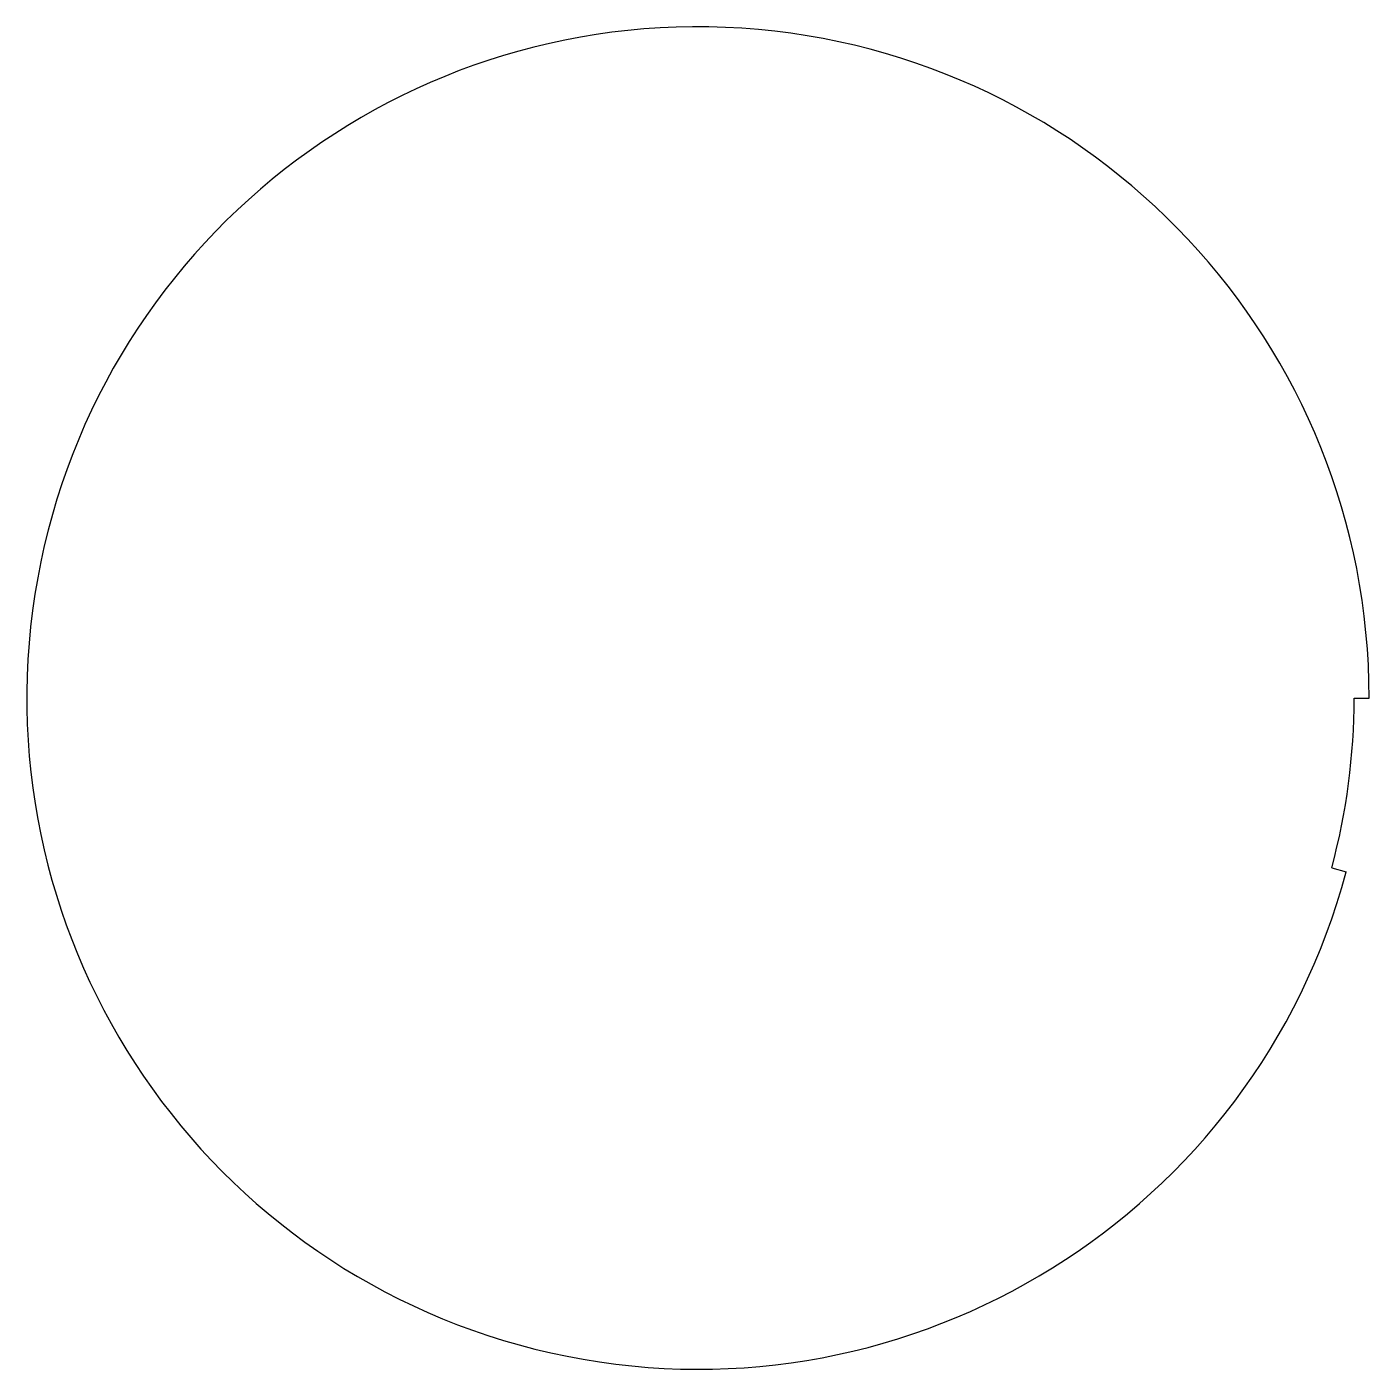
# Model space of a CAD drawing. Extents: x -67 to 67, y -67 to 67.
import ezdxf

# ---------------------------------------------------------------- set-up
doc = ezdxf.new("R2010")
doc.units = 0
doc.layers.add('MODELSKETCH_VISIBLE', color=7, linetype='CONTINUOUS')

msp = doc.modelspace()

# ---------------------------------------------------------------- linework, layer by layer
at = {"layer": 'MODELSKETCH_VISIBLE'}
for p, q in [((65.5, 0), (67, 0)), ((63.27, -16.95), (64.72, -17.34))]:
    msp.add_line(p, q, dxfattribs=at)
for radius, start, end in [(67, 0, 345), (65.5, 345, 0)]:
    msp.add_arc((0, 0), radius, start, end, dxfattribs=at)

doc.saveas('drawing.dxf')
